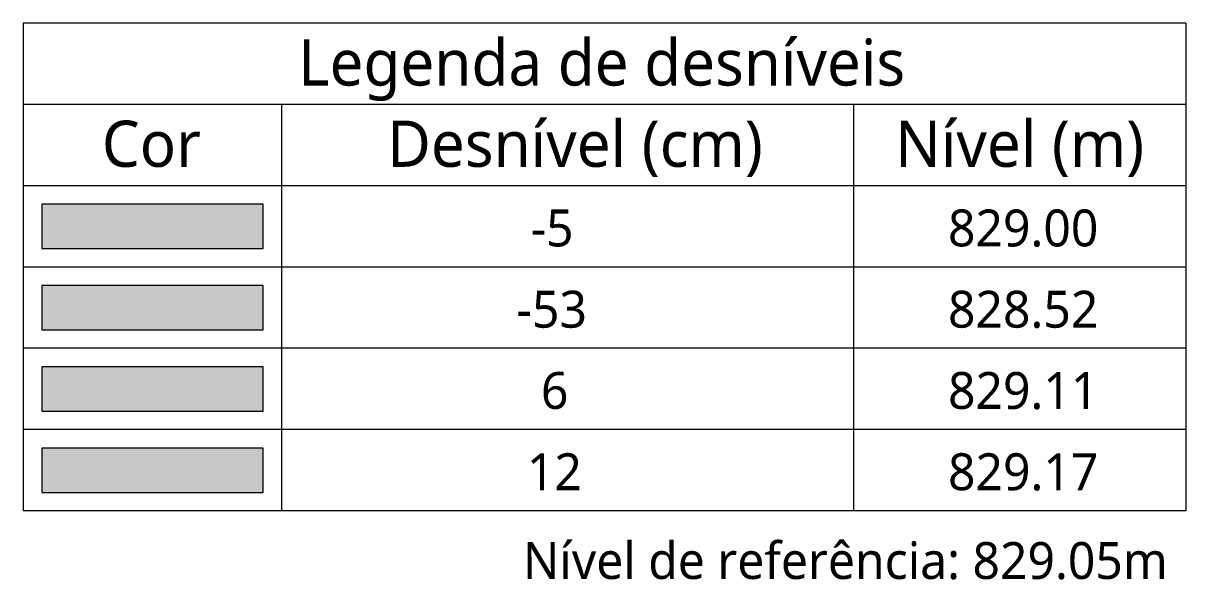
# Model space of a CAD drawing. Header units: centimetres. Extents: x -1475 to 26035, y -1239 to 84208.
# Drawn here: x 11865.2 to 12180.2, y -51.7 to 99 of the extents above; entities that cross this region are included whole.
import ezdxf

# ---------------------------------------------------------------- set-up
doc = ezdxf.new("R2010")
doc.units = ezdxf.units.CM
for name, color, linetype, lineweight in [('A-DETL-GENF', 7, 'Continuous', 18), ('A-DETL-IDEN', 7, 'Continuous', 9), ('A-DETL-THIN', 7, 'Continuous', 18), ('G-ANNO-TEXT', 7, 'Continuous', 9)]:
    doc.layers.add(name, color=color, linetype=linetype, lineweight=lineweight)
doc.styles.add('Gadugi_1', font='gadugi.ttf', dxfattribs={"height": 10})
doc.styles.add('Gadugi_4', font='gadugi.ttf', dxfattribs={"height": 12.5})

msp = doc.modelspace()

# ---------------------------------------------------------------- hatches: boundary and pattern name
at = {"layer": 'A-DETL-GENF', "true_color": 0xd9d9d9}
msp.add_hatch(color=254, dxfattribs=at).paths.add_polyline_path([(11930.21, 38), (11930.21, 50), (11870.21, 50), (11870.21, 38)], flags=0)
at = {"layer": 'A-DETL-GENF', "true_color": 0xe6b8b7}
msp.add_hatch(color=9, dxfattribs=at).paths.add_polyline_path([(11930.21, 16), (11930.21, 28), (11870.21, 28), (11870.21, 16)], flags=0)
at = {"layer": 'A-DETL-GENF', "true_color": 0xa7d7e1}
msp.add_hatch(color=9, dxfattribs=at).paths.add_polyline_path([(11930.21, -6), (11930.21, 6), (11870.21, 6), (11870.21, -6)], flags=0)
at = {"layer": 'A-DETL-GENF', "true_color": 0xccffcc}
msp.add_hatch(color=254, dxfattribs=at).paths.add_polyline_path([(11930.21, -28), (11930.21, -16), (11870.21, -16), (11870.21, -28)], flags=0)

# ---------------------------------------------------------------- linework, layer by layer
at = {"layer": 'A-DETL-THIN'}
for p, q in [((12180.21, 99), (11865.21, 99)), ((11865.21, 99), (11865.21, -33)), ((12180.21, 99), (12180.21, -33)), ((12180.21, 77), (11865.21, 77)), ((11935.21, 77), (11935.21, -33)), ((12090.21, 77), (12090.21, -33)), ((12180.21, 55), (11865.21, 55)), ((11930.21, 50), (11870.21, 50)), ((11870.21, 50), (11870.21, 38)), ((11930.21, 38), (11930.21, 50)), ((11870.21, 38), (11930.21, 38)), ((12180.21, 33), (11865.21, 33)), ((11930.21, 28), (11870.21, 28)), ((11870.21, 28), (11870.21, 16)), ((11930.21, 16), (11930.21, 28)), ((11870.21, 16), (11930.21, 16)), ((12180.21, 11), (11865.21, 11)), ((11930.21, 6), (11870.21, 6)), ((11870.21, 6), (11870.21, -6)), ((11930.21, -6), (11930.21, 6)), ((11870.21, -6), (11930.21, -6)), ((12180.21, -11), (11865.21, -11)), ((11930.21, -16), (11870.21, -16)), ((11870.21, -16), (11870.21, -28)), ((11930.21, -28), (11930.21, -16)), ((11870.21, -28), (11930.21, -28)), ((12180.21, -33), (11865.21, -33))]:
    msp.add_line(p, q, dxfattribs=at)

# ---------------------------------------------------------------- texts
at = {"layer": 'A-DETL-IDEN', "char_height": 10, "attachment_point": 1, "style": 'Gadugi_1'}
for s, insert, width in [('-5', (12002.69, 48.58), 16.0337), ('829.00', (12115.79, 48.58), 49.7046), ('-53', (11998.87, 26.58), 25.2532), ('828.52', (12115.79, 26.58), 49.7046), ('6', (12005.49, 4.58), 9.2194), ('829.11', (12115.79, 4.58), 49.7046), ('12', (12001.69, -17.42), 18.4388), ('829.17', (12115.79, -17.42), 49.7046)]:
    msp.add_mtext(s, dxfattribs=dict(at, insert=insert, width=width))
at = {"layer": 'G-ANNO-TEXT', "attachment_point": 1}
for s, insert, char_height, width, style in [('Legenda de desníveis', (11939.69, 94.63), 12.5, 200.8227, 'Gadugi_4'), ('Cor', (11886.49, 72.63), 12.5, 32.8692, 'Gadugi_4'), ('Desnível (cm)', (11963.79, 72.63), 12.5, 125.4641, 'Gadugi_4'), ('Nível (m)', (12101.49, 72.63), 12.5, 84.9789, 'Gadugi_4'), ('Nível de referência: 829.05m', (12000.59, -41.46), 10, 213.6497, 'Gadugi_1')]:
    msp.add_mtext(s, dxfattribs=dict(at, insert=insert, char_height=char_height, width=width, style=style))

doc.saveas('drawing.dxf')
